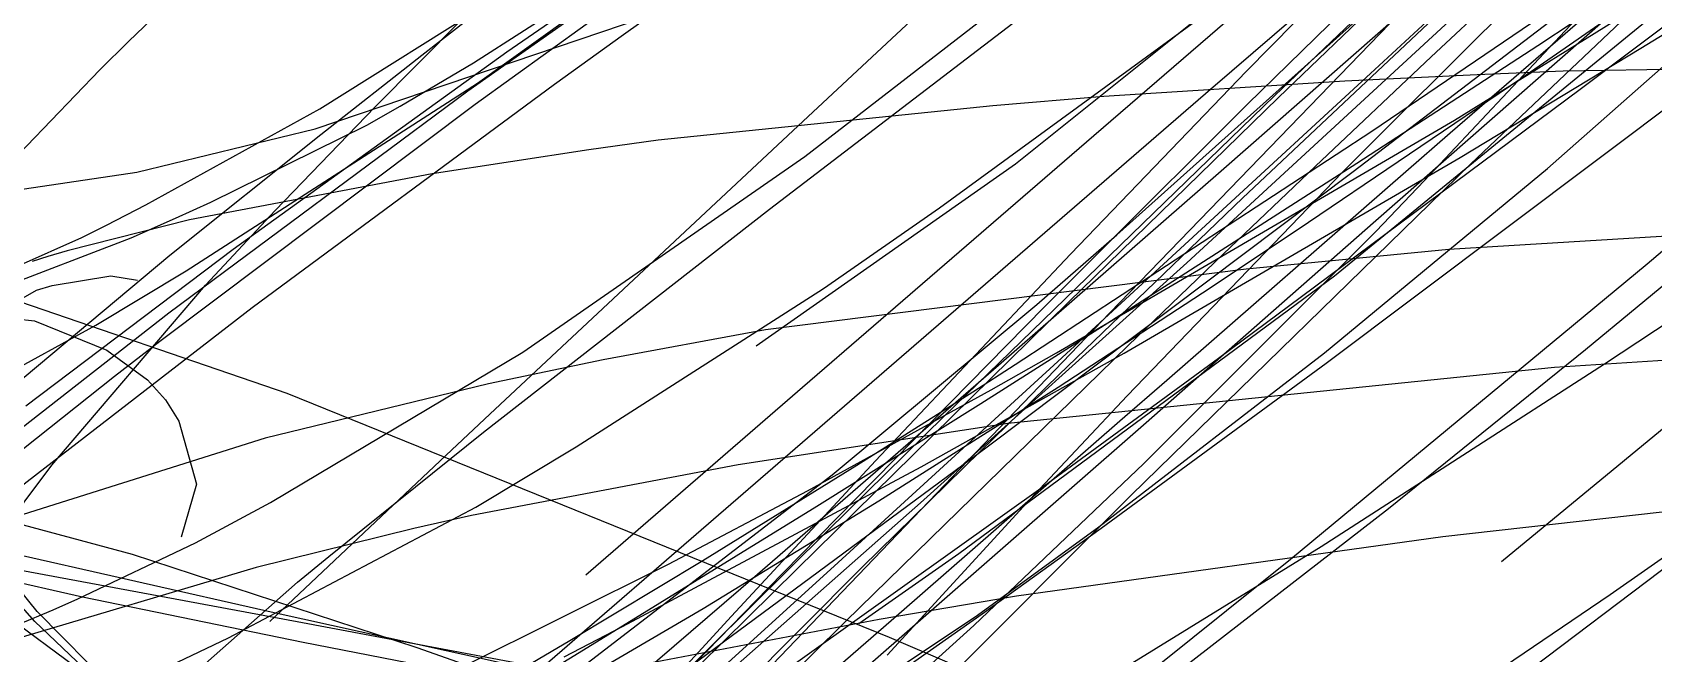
# Model space of a CAD drawing. Header units: metres. Extents: x -663 to 215, y -40 to 703.
# Drawn here: x -60.84 to -32.7, y 226.72 to 237.49 of the extents above; entities that cross this region are included whole.
import ezdxf

# ---------------------------------------------------------------- set-up
doc = ezdxf.new("R2010")
doc.units = ezdxf.units.M

msp = doc.modelspace()

# ---------------------------------------------------------------- linework, layer by layer
for p, q in [((-39.766, 236.822, -2425.802), (-34.304, 242.361, -2430.233)), ((-37.611, 236.78, -2447.658), (-31.708, 242.244, -2453.374)), ((-34.709, 237.271, -2432.025), (-28.236, 241.535, -2438.112)), ((-40.386, 236.51, -2442.751), (-35.105, 241.063, -2447.872)), ((-34.541, 235.138, -2440.119), (-28.306, 240.631, -2447.787)), ((-52.6, 237.156, -2434.707), (-47.814, 240.47, -2437.789)), ((-37.482, 237.479, -2445.993), (-33.98, 240.551, -2449.261)), ((-36.678, 234.922, -2436.712), (-31.373, 240.57, -2446.703)), ((-35.871, 235.216, -2420.817), (-30.379, 240.419, -2422.896)), ((-39.206, 236.366, -2425.985), (-35.129, 240.282, -2429.144)), ((-36.154, 235.974, -2439.641), (-29.408, 240.162, -2445.104)), ((-54.08, 237.099, -2419.394), (-50.648, 239.775, -2425.339)), ((-40.801, 233.499, -2445.879), (-33.84, 239.907, -2453.64)), ((-39.828, 234.624, -2427.01), (-34.096, 240.021, -2430.84)), ((-39.753, 236.243, -2426.733), (-35.914, 239.998, -2429.453)), ((-37.588, 235.781, -2431.778), (-31.447, 239.955, -2438.149)), ((-36.556, 237.073, -2429.747), (-33.47, 239.959, -2431.306)), ((-53.277, 236.485, -2434.703), (-48.658, 239.735, -2437.933)), ((-47.543, 235.874, -2419.442), (-43.6, 239.553, -2425.618)), ((-34.983, 236.709, -2434.649), (-30.855, 239.572, -2438.558)), ((-32.92, 237.22, -2434.272), (-29.19, 239.519, -2436.872)), ((-53.11, 236.613, -2420.455), (-49.164, 239.449, -2422.122)), ((-38.235, 233.272, -2444.52), (-31.203, 239.024, -2451.759)), ((-37.52, 234.231, -2422.826), (-32.073, 239.006, -2427.268)), ((-33.974, 236.511, -2439.826), (-30.453, 239.159, -2442.506)), ((-55.85, 236.169, -2399.277), (-51.872, 238.665, -2412.28)), ((-50.578, 237.458, -2437.541), (-48.898, 238.658, -2438.528)), ((-42.413, 235.709, -2440.818), (-38.845, 238.783, -2444.644)), ((-36.229, 235.752, -2425.284), (-32.705, 238.8, -2427.693)), ((-59.163, 237.341, -2396.397), (-58, 238.459, -2399.913)), ((-53.18, 236.966, -2429.709), (-50.605, 238.623, -2431.57)), ((-53.151, 236.249, -2434.299), (-50.003, 238.521, -2436.588)), ((-45.093, 234.452, -2431.912), (-39.525, 238.512, -2439.939)), ((-37.911, 235.084, -2432.059), (-33.488, 238.458, -2436.632)), ((-47.427, 235.344, -2430.012), (-43.567, 238.329, -2436.704)), ((-37.183, 235.988, -2422.049), (-35.094, 238.065, -2423.465)), ((-42.138, 232.634, -2425.654), (-36.93, 238.01, -2429.41)), ((-39.272, 236.399, -2442.084), (-37.805, 237.797, -2443.894)), ((-55.929, 235.823, -2413.447), (-50.204, 237.761, -2415.768)), ((-54.889, 236.203, -2400.194), (-53.388, 237.712, -2403.999)), ((-48.043, 234.432, -2423.693), (-43.82, 237.658, -2430.124)), ((-43.774, 235.219, -2422.46), (-40.646, 237.715, -2428.79)), ((-42.014, 233.986, -2432.913), (-37.869, 237.691, -2439.575)), ((-33.877, 231.995, -2443.039), (-27.072, 237.627, -2448.697)), ((-59.67, 236.845, -2394.765), (-59.163, 237.341, -2396.397)), ((-51.778, 236.595, -2436.777), (-50.578, 237.458, -2437.541)), ((-40.205, 235.094, -2443.122), (-37.482, 237.479, -2445.993)), ((-37.846, 235.228, -2428.426), (-34.709, 237.271, -2432.025)), ((-36.053, 235.328, -2431.702), (-32.92, 237.22, -2434.272)), ((-57.355, 233.738, -2430.488), (-52.6, 237.156, -2434.707)), ((-55.831, 235.725, -2415.985), (-54.08, 237.099, -2419.394)), ((-54.455, 236.215, -2428.595), (-53.18, 236.966, -2429.709)), ((-38.566, 235.174, -2428.592), (-36.556, 237.073, -2429.747)), ((-27.283, 236.941, -2243.172), (-34.264, 236.823, -2255.032)), ((-32.81, 233.482, -2443.61), (-28.496, 237.163, -2446.939)), ((-61.357, 235.087, -2388.314), (-59.67, 236.845, -2394.765)), ((-43.04, 231.788, -2441.043), (-37.611, 236.78, -2447.658)), ((-42.817, 233.652, -2422.466), (-39.766, 236.822, -2425.802)), ((-38.884, 234.071, -2430.323), (-34.983, 236.709, -2434.649)), ((-35.757, 236.762, -2257.801), (-38.055, 236.65, -2262.207)), ((-34.264, 236.823, -2255.032), (-35.757, 236.762, -2257.801)), ((-58.47, 232.634, -2429.561), (-53.277, 236.485, -2434.703)), ((-58.17, 233.36, -2417.449), (-53.11, 236.613, -2420.455)), ((-57.023, 232.726, -2432.327), (-51.778, 236.595, -2436.777)), ((-45.009, 230.843, -2433.162), (-39.272, 236.399, -2442.084)), ((-44.51, 232.95, -2437.952), (-40.386, 236.51, -2442.751)), ((-42.237, 236.386, -2270.713), (-44.165, 236.225, -2274.996)), ((-38.055, 236.65, -2262.207), (-42.237, 236.386, -2270.713)), ((-38.807, 232.914, -2435.148), (-33.974, 236.511, -2439.826)), ((-38.382, 231.757, -2437.571), (-32.075, 236.493, -2443.561)), ((-58.866, 234.504, -2385.181), (-55.85, 236.169, -2399.277)), ((-58.626, 232.139, -2428.692), (-53.151, 236.249, -2434.299)), ((-56.622, 234.408, -2395.275), (-54.889, 236.203, -2400.194)), ((-55.035, 235.888, -2428.045), (-54.455, 236.215, -2428.595)), ((-44.165, 236.225, -2274.996), (-49.974, 235.629, -2289.096)), ((-42.853, 232.817, -2422.51), (-39.206, 236.366, -2425.985)), ((-42.328, 233.68, -2424.41), (-39.753, 236.243, -2426.733)), ((-59.024, 235.071, -2411.95), (-55.929, 235.823, -2413.447)), ((-57.743, 234.552, -2424.946), (-55.035, 235.888, -2428.045)), ((-52.896, 230.874, -2408.781), (-47.543, 235.874, -2419.442)), ((-43.061, 231.94, -2432.215), (-36.154, 235.974, -2439.641)), ((-38.095, 235.072, -2421.395), (-37.183, 235.988, -2422.049)), ((-58.455, 233.634, -2410.05), (-55.831, 235.725, -2415.985)), ((-49.974, 235.629, -2289.096), (-51.181, 235.461, -2292.579)), ((-46.239, 232.407, -2436.023), (-42.413, 235.709, -2440.818)), ((-43.777, 231.739, -2423.372), (-37.588, 235.781, -2431.778)), ((-36.998, 235.085, -2424.704), (-36.229, 235.752, -2425.284)), ((-51.181, 235.461, -2292.579), (-53.898, 235.044, -2301.094)), ((-52.324, 231.95, -2419.495), (-47.427, 235.344, -2430.012)), ((-41.887, 231.935, -2425.539), (-36.053, 235.328, -2431.702)), ((-56.415, 231.234, -2265.135), (-67.542, 235.045, -2275.977)), ((-64.204, 234.307, -2408.91), (-59.024, 235.071, -2411.95)), ((-53.898, 235.044, -2301.094), (-58.109, 234.247, -2317.355)), ((-48.272, 232.061, -2411.084), (-43.774, 235.219, -2422.46)), ((-44.266, 230.307, -2423.654), (-37.911, 235.084, -2432.059)), ((-44.067, 231.726, -2438.378), (-40.205, 235.094, -2443.122)), ((-42.105, 232.497, -2422.422), (-37.846, 235.228, -2428.426)), ((-41.833, 231.195, -2418.254), (-38.095, 235.072, -2421.395)), ((-41.766, 229.47, -2417.654), (-35.871, 235.216, -2420.817)), ((-41.147, 231.467, -2420.744), (-36.998, 235.085, -2424.704)), ((-40.168, 233.648, -2427.578), (-38.566, 235.174, -2428.592)), ((-38.41, 231.937, -2434.424), (-34.541, 235.138, -2440.119)), ((-37.512, 234.051, -2434.977), (-36.678, 234.922, -2436.712)), ((-59.551, 234.153, -2381.254), (-58.866, 234.504, -2385.181)), ((-58.355, 234.272, -2424.185), (-57.743, 234.552, -2424.946)), ((-57.834, 233.113, -2391.463), (-56.622, 234.408, -2395.275)), ((-53.005, 230.564, -2413.708), (-48.043, 234.432, -2423.693)), ((-47.107, 233.056, -2428.63), (-45.093, 234.452, -2431.912)), ((-43.02, 231.557, -2424.363), (-39.828, 234.624, -2427.01)), ((-58.109, 234.247, -2317.355), (-60.233, 233.71, -2329.749)), ((-59.98, 233.94, -2378.515), (-59.551, 234.153, -2381.254)), ((-59.123, 233.936, -2423.181), (-58.355, 234.272, -2424.185)), ((-41.55, 230.693, -2418.536), (-37.52, 234.231, -2422.826)), ((-28.696, 234.198, -2241.615), (-36.252, 233.73, -2254.217)), ((-33.55, 231.747, -2426.281), (-29.593, 234.369, -2429.374)), ((-62.121, 232.785, -2418.686), (-59.123, 233.936, -2423.181)), ((-61.097, 233.439, -2368.208), (-59.98, 233.94, -2378.515)), ((-43.401, 232.779, -2430.477), (-42.014, 233.986, -2432.913)), ((-41.544, 230.02, -2424.85), (-37.512, 234.051, -2434.977)), ((-40.527, 232.978, -2428.33), (-38.884, 234.071, -2430.323)), ((-62.094, 230.586, -2399.13), (-58.455, 233.634, -2410.05)), ((-60.954, 231.018, -2426.115), (-57.355, 233.738, -2430.488)), ((-60.571, 233.608, -2332.696), (-60.842, 233.523, -2335.434)), ((-60.233, 233.71, -2329.749), (-60.571, 233.608, -2332.696)), ((-46.202, 230.064, -2417.546), (-42.817, 233.652, -2422.466)), ((-43.271, 232.734, -2423.459), (-42.328, 233.68, -2424.41)), ((-41.816, 232.067, -2426.431), (-40.168, 233.648, -2427.578)), ((-36.252, 233.73, -2254.217), (-39.769, 233.392, -2260.693)), ((-59.736, 232.421, -2416.372), (-58.17, 233.36, -2417.449)), ((-39.769, 233.392, -2260.693), (-48.111, 232.336, -2277.576)), ((-45.424, 229.336, -2439.53), (-40.801, 233.499, -2445.879)), ((-39.002, 228.362, -2437.22), (-32.81, 233.482, -2443.61)), ((-61.703, 232.488, -2353.016), (-60.766, 233.027, -2363.104)), ((-60.766, 233.027, -2363.104), (-60.496, 233.104, -2365.898)), ((-60.498, 229.99, -2380.777), (-57.834, 233.113, -2391.463)), ((-60.496, 233.104, -2365.898), (-59.477, 233.276, -2377.453)), ((-59.477, 233.276, -2377.453), (-59.012, 233.199, -2385.571)), ((-51.401, 230.31, -2420.325), (-47.107, 233.056, -2428.63)), ((-44.755, 228.457, -2435.718), (-38.235, 233.272, -2444.52)), ((-61.056, 229.611, -2427.498), (-57.023, 232.726, -2432.327)), ((-49.832, 228.351, -2430.232), (-44.51, 232.95, -2437.952)), ((-47.568, 228.188, -2416.655), (-42.853, 232.817, -2422.51)), ((-47.512, 228.424, -2417.661), (-43.271, 232.734, -2423.459)), ((-46.957, 229.823, -2423.302), (-43.401, 232.779, -2430.477)), ((-43.034, 231.343, -2424.974), (-40.527, 232.978, -2428.33)), ((-40.25, 231.848, -2433.577), (-38.807, 232.914, -2435.148)), ((-35.339, 228.318, -2438.7), (-29.716, 232.956, -2444.295)), ((-62.156, 232.637, -2353.956), (-60.804, 232.493, -2364.104)), ((-61.333, 230.395, -2425.808), (-58.47, 232.634, -2429.561)), ((-60.804, 232.493, -2364.104), (-59.546, 231.984, -2373.639)), ((-46.913, 227.656, -2421.067), (-42.138, 232.634, -2425.654)), ((-44.375, 231.059, -2418.713), (-42.105, 232.497, -2422.422)), ((-62.717, 230.782, -2414.001), (-59.736, 232.421, -2416.372)), ((-48.111, 232.336, -2277.576), (-50.93, 231.82, -2284.385)), ((-47.468, 231.346, -2434.355), (-46.239, 232.407, -2436.023)), ((-26.518, 232.196, -2235.949), (-34.419, 231.687, -2249.111)), ((-59.546, 231.984, -2373.639), (-58.84, 231.47, -2380.215)), ((-59.41, 231.537, -2427.762), (-58.626, 232.139, -2428.692)), ((-56.706, 229.345, -2407.37), (-52.324, 231.95, -2419.495)), ((-46.722, 227.281, -2422.002), (-41.816, 232.067, -2426.431)), ((-45.41, 229.96, -2421.003), (-41.887, 231.935, -2425.539)), ((-44.198, 231.295, -2430.852), (-43.061, 231.94, -2432.215)), ((-42.324, 228.921, -2427.64), (-38.41, 231.937, -2434.424)), ((-37.296, 229.238, -2439.465), (-33.877, 231.995, -2443.039)), ((-50.93, 231.82, -2284.385), (-52.92, 231.401, -2289.661)), ((-48.25, 228.102, -2432.2), (-44.067, 231.726, -2438.378)), ((-45.091, 229.91, -2438.224), (-43.04, 231.788, -2441.043)), ((-44.516, 231.264, -2422.269), (-43.777, 231.739, -2423.372)), ((-34.419, 231.687, -2249.111), (-43.909, 230.711, -2266.906)), ((-43.214, 229.68, -2429.883), (-40.25, 231.848, -2433.577)), ((-42.287, 228.898, -2432.888), (-38.382, 231.757, -2437.571)), ((-38.468, 228.583, -2421.38), (-33.55, 231.747, -2426.281)), ((-61.859, 229.596, -2424.264), (-59.41, 231.537, -2427.762)), ((-58.84, 231.47, -2380.215), (-58.53, 231.123, -2384.039)), ((-52.92, 231.401, -2289.661), (-56.797, 230.458, -2301.138)), ((-51.233, 228.092, -2428.48), (-47.468, 231.346, -2434.355)), ((-46.147, 229.37, -2420.2), (-43.034, 231.343, -2424.974)), ((-44.382, 230.235, -2423.108), (-43.02, 231.557, -2424.363)), ((-41.961, 230.757, -2419.874), (-41.147, 231.467, -2420.744)), ((-58.53, 231.123, -2384.039), (-58.298, 230.754, -2387.851)), ((-45.962, 227.003, -2254.945), (-56.415, 231.234, -2265.135)), ((-47.386, 229.545, -2426.522), (-44.198, 231.295, -2430.852)), ((-47.223, 229.279, -2413.267), (-44.375, 231.059, -2418.713)), ((-46.529, 229.989, -2418.999), (-44.516, 231.264, -2422.269)), ((-43.445, 229.483, -2416.734), (-41.833, 231.195, -2418.254)), ((-58.298, 230.754, -2387.851), (-57.989, 229.664, -2398.345)), ((-53.557, 230.255, -2407.334), (-52.896, 230.874, -2408.781)), ((-47.038, 228.853, -2429.489), (-45.009, 230.843, -2433.162)), ((-45.796, 227.415, -2414.772), (-41.961, 230.757, -2419.874)), ((-55.69, 228.407, -2406.857), (-53.005, 230.564, -2413.708)), ((-43.909, 230.711, -2266.906), (-48.587, 229.998, -2277.237)), ((-46.573, 226.302, -2411.257), (-41.55, 230.693, -2418.536)), ((-56.797, 230.458, -2301.138), (-60.997, 229.134, -2316.977)), ((-56.717, 227.28, -2399.302), (-53.557, 230.255, -2407.334)), ((-53.143, 229.264, -2416.539), (-51.401, 230.31, -2420.325)), ((-49.686, 226.301, -2414.262), (-44.266, 230.307, -2423.654)), ((-46.432, 228.224, -2420.989), (-44.382, 230.235, -2423.108)), ((-61.884, 228.149, -2373.569), (-60.498, 229.99, -2380.777)), ((-48.587, 229.998, -2277.237), (-53.214, 229.119, -2288.921)), ((-50.595, 227.195, -2412.414), (-45.41, 229.96, -2421.003)), ((-49.2, 228.338, -2414.032), (-46.529, 229.989, -2418.999)), ((-48.703, 227.374, -2412.877), (-46.202, 230.064, -2417.546)), ((-46.849, 228.306, -2435.611), (-45.091, 229.91, -2438.224)), ((-44.499, 227.209, -2415.577), (-41.544, 230.02, -2424.85)), ((-57.989, 229.664, -2398.345), (-58.254, 228.74, -2406.803)), ((-51.281, 226.498, -2412.445), (-46.957, 229.823, -2423.302)), ((-48.733, 225.749, -2420.846), (-43.214, 229.68, -2429.883)), ((-35.723, 225.783, -2429.837), (-30.552, 229.691, -2436.981)), ((-60.797, 227.282, -2313.723), (-62.75, 229.476, -2323.244)), ((-58.004, 228.646, -2403.245), (-56.706, 229.345, -2407.37)), ((-49.796, 228.273, -2422.794), (-47.386, 229.545, -2426.522)), ((-49.197, 227.505, -2414.74), (-46.147, 229.37, -2420.2)), ((-45.999, 226.695, -2413.972), (-43.445, 229.483, -2416.734)), ((-45.815, 225.422, -2414.769), (-41.766, 229.47, -2417.654)), ((-29.507, 229.516, -2252.261), (-36.356, 228.751, -2264.769)), ((-59.101, 228.441, -2268.235), (-62.323, 229.311, -2271.443)), ((-57.435, 226.996, -2404.898), (-53.143, 229.264, -2416.539)), ((-53.214, 229.119, -2288.921), (-54.215, 228.891, -2291.827)), ((-51.349, 226.74, -2402.992), (-47.223, 229.279, -2413.267)), ((-48.683, 226.461, -2434.337), (-45.424, 229.336, -2439.53)), ((-42.08, 225.539, -2432.991), (-37.296, 229.238, -2439.465)), ((-54.215, 228.891, -2291.827), (-56.955, 228.217, -2300.369)), ((-49.056, 226.855, -2425.399), (-47.038, 228.853, -2429.489)), ((-44.43, 227.389, -2423.558), (-42.324, 228.921, -2427.64)), ((-44.354, 227.412, -2430.065), (-42.287, 228.898, -2432.888)), ((-33.453, 227.747, -2435.138), (-31.972, 228.782, -2437.023)), ((-59.966, 227.703, -2336.818), (-64.613, 228.761, -2350.469)), ((-56.642, 227.43, -2326.623), (-61.885, 228.616, -2340.198)), ((-60.05, 227.672, -2395.61), (-58.004, 228.646, -2403.245)), ((-44.075, 225.134, -2413.896), (-38.468, 228.583, -2421.38)), ((-36.356, 228.751, -2264.769), (-43.757, 227.718, -2279.905)), ((-56.955, 228.217, -2300.369), (-61.23, 226.943, -2316.633)), ((-54.157, 226.826, -2263.394), (-59.101, 228.441, -2268.235)), ((-56.234, 227.965, -2405.338), (-55.69, 228.407, -2406.857)), ((-53.419, 226.473, -2415.998), (-49.796, 228.273, -2422.794)), ((-51.508, 226.948, -2409.064), (-49.2, 228.338, -2414.032)), ((-50.987, 223.654, -2414.834), (-46.432, 228.224, -2420.989)), ((-50.608, 227.68, -2429.005), (-49.832, 228.351, -2430.232)), ((-48.891, 226.45, -2432.297), (-46.849, 228.306, -2435.611)), ((-48.065, 227.86, -2416.801), (-47.512, 228.424, -2417.661)), ((-46.49, 227.247, -2433.086), (-44.755, 228.457, -2435.718)), ((-42.098, 225.879, -2433.309), (-39.002, 228.362, -2437.22)), ((-56.241, 227.274, -2331.465), (-61.287, 228.208, -2344.436)), ((-59.401, 225.172, -2393.081), (-56.234, 227.965, -2405.338)), ((-53.809, 223.328, -2421.471), (-48.25, 228.102, -2432.2)), ((-49.706, 226.084, -2413.494), (-47.568, 228.188, -2416.655)), ((-60.756, 227.453, -2318.357), (-61.065, 227.842, -2320.168)), ((-60.479, 227.482, -2393.872), (-60.05, 227.672, -2395.61)), ((-56.136, 226.915, -2326.652), (-59.966, 227.703, -2336.818)), ((-53.936, 224.801, -2422.999), (-50.608, 227.68, -2429.005)), ((-51.873, 222.511, -2414.564), (-46.913, 227.656, -2421.067)), ((-49.95, 225.93, -2413.407), (-48.065, 227.86, -2416.801)), ((-43.757, 227.718, -2279.905), (-46.141, 227.314, -2285.452)), ((-35.284, 226.507, -2432.648), (-33.453, 227.747, -2435.138)), ((-61.083, 227.23, -2391.266), (-60.479, 227.482, -2393.872)), ((-59.172, 225.853, -2311.516), (-60.756, 227.453, -2318.357)), ((-53.653, 226.77, -2319.372), (-56.642, 227.43, -2326.623)), ((-52.86, 225.369, -2406.625), (-49.197, 227.505, -2414.74)), ((-50.544, 225.371, -2408.666), (-48.703, 227.374, -2412.877)), ((-48.569, 225.01, -2410.157), (-45.796, 227.415, -2414.772)), ((-48.029, 225.001, -2415.38), (-44.43, 227.389, -2423.558)), ((-47.396, 225.278, -2425.237), (-44.354, 227.412, -2430.065)), ((-60.104, 226.499, -2307.513), (-61.24, 227.341, -2311.714)), ((-59.952, 226.475, -2310.505), (-60.797, 227.282, -2313.723)), ((-52.46, 226.566, -2322.403), (-56.241, 227.274, -2331.465)), ((-46.141, 227.314, -2285.452), (-52.696, 226.07, -2302.26)), ((-51.606, 226.67, -2410.54), (-50.595, 227.195, -2412.414)), ((-48.649, 225.383, -2419.934), (-46.722, 227.281, -2422.002)), ((-47.355, 224.628, -2403.747), (-44.499, 227.209, -2415.577)), ((-58.829, 226.33, -2400.509), (-57.435, 226.996, -2404.898)), ((-49.939, 225.713, -2311.706), (-56.136, 226.915, -2326.652)), ((-52.565, 226.265, -2261.84), (-54.157, 226.826, -2263.394)), ((-54.155, 225.4, -2402.172), (-51.508, 226.948, -2409.064)), ((-51.608, 224.282, -2419.38), (-49.056, 226.855, -2425.399)), ((-32.415, 221.23, -2240.954), (-45.962, 227.003, -2254.945)), ((-49.84, 225.937, -2310.585), (-53.653, 226.77, -2319.372)), ((-52.272, 226.174, -2400.359), (-51.349, 226.74, -2402.992))]:
    msp.add_line(p, q)

doc.saveas('drawing.dxf')
